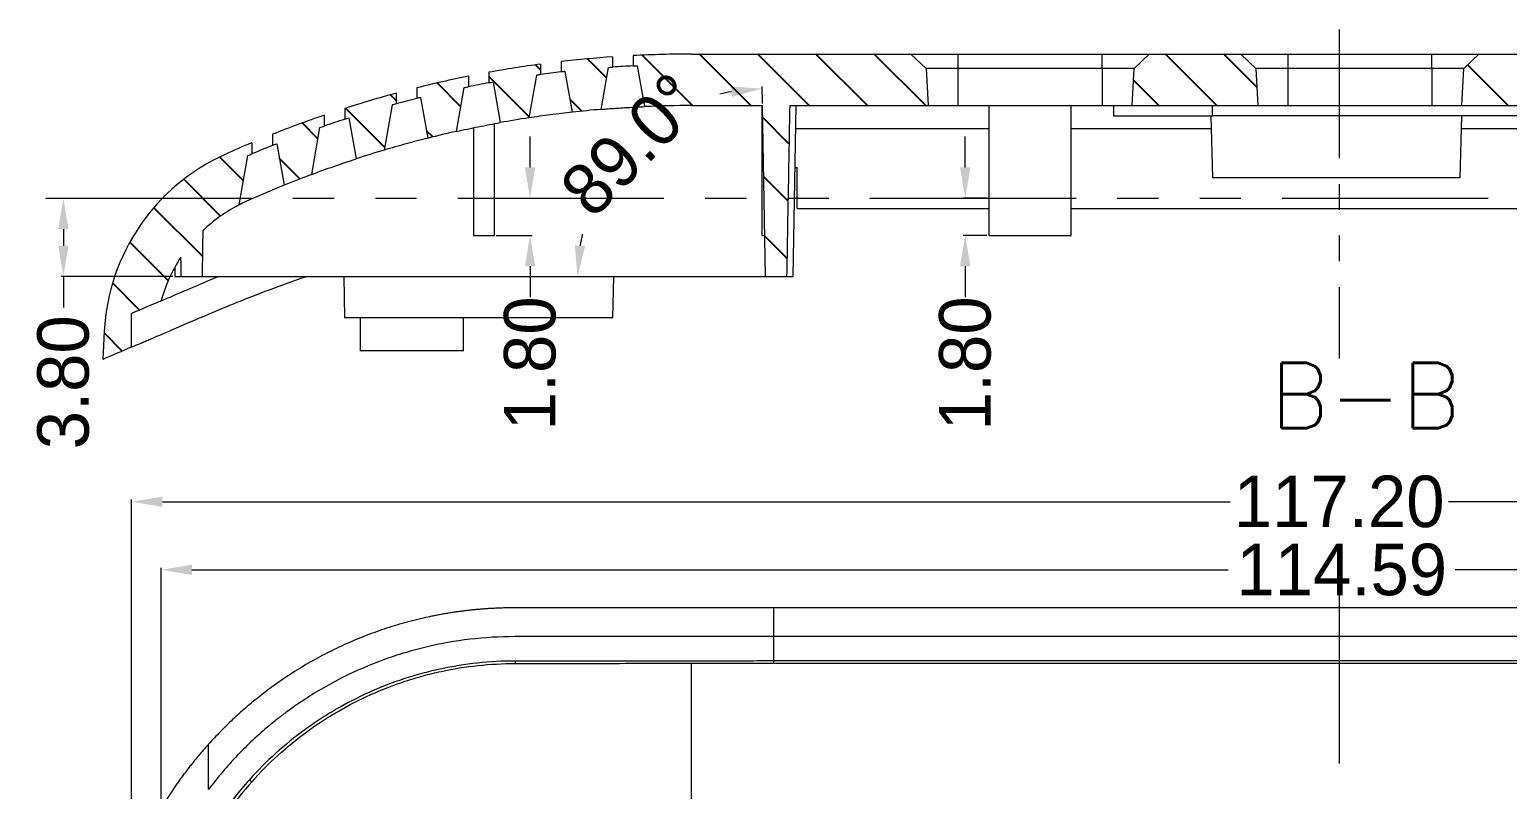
# Model space of a CAD drawing. Extents: x 18 to 718, y 389 to 747.
# Drawn here: x 195.3 to 267, y 704.8 to 741.6 of the extents above; entities that cross this region are included whole.
import ezdxf

# ---------------------------------------------------------------- set-up
doc = ezdxf.new("R2010")
doc.units = 0
doc.header["$MEASUREMENT"] = 0
doc.linetypes.add('PHANTOM', pattern=[2.5, 1.25, -0.25, 0.25, -0.25, 0.25, -0.25])
doc.layers.add('10', color=7, linetype='Continuous')
doc.layers.add('TOP', color=7, linetype='Continuous')
doc.styles.add('blockfont', font='simplex.shx', dxfattribs={"bigfont": 'bigfont'})
doc.dimstyles.new('1', dxfattribs={"dimtxt": 2.5, "dimasz": 1.5, "dimexe": 0.1, "dimexo": 0.1, "dimgap": 0.09, "dimtad": 0, "dimzin": 0, "dimdsep": 46, "dimtxsty": 'Standard', "dimcen": 0, "dimclrd": 4, "dimclre": 4, "dimclrt": 3, "dimadec": 1, "dimazin": 0, "dimtfac": 1, "dimtofl": 0, "dimtmove": 0, "dimatfit": 3, "dimfxl": 0, "dimtolj": 1, "dimtzin": 0, "dimlwd": 9, "dimlwe": 9, "dimarcsym": 0})

# ---------------------------------------------------------------- blocks, each defined once
blk = doc.blocks.new('HATCH3')
at = {"color": 200, "linetype": 'Continuous'}
for p, q in [((267.532, 603.716), (268.418, 604.601)), ((269.523, 602.878), (270.836, 604.19)), ((270.961, 601.487), (272.826, 603.35)), ((272.117, 599.815), (274.492, 602.188)), ((274.082, 598.951), (275.87, 600.737)), ((275.801, 597.841), (276.954, 598.994)), ((275.889, 595.103), (276.889, 596.102)), ((277.838, 594.222), (278.604, 594.988)), ((277.43, 590.987), (279.326, 592.882)), ((279.698, 590.426), (279.975, 590.703)), ((277.925, 588.656), (278.208, 588.938)), ((279.389, 587.291), (280.545, 588.446)), ((278.907, 583.982), (280.853, 585.926)), ((281.18, 583.426), (281.425, 583.671)), ((279.178, 581.426), (279.738, 581.986)), ((280.796, 580.215), (281.717, 581.136)), ((279.448, 576.042), (281.897, 578.488)), ((279.448, 573.215), (281.948, 575.712)), ((272.038, 571.466), (273.113, 572.54)), ((274.818, 571.416), (275.994, 572.591)), ((277.598, 571.367), (278.876, 572.643)), ((279.448, 570.388), (281.948, 572.885)), ((279.448, 567.561), (281.948, 570.058)), ((279.448, 564.734), (281.948, 567.231)), ((279.448, 553.426), (280.678, 554.654)), ((279.448, 550.599), (281.948, 553.096)), ((280.343, 548.665), (281.948, 550.269)), ((279.448, 536.464), (281.425, 538.439))]:
    blk.add_line(p, q, dxfattribs=at)
blk = doc.blocks.new('*D154')
at = {"color": 4, "linetype": 'Continuous', "lineweight": 9}
for p, q in [((201.669, 696.191), (201.669, 715.517)), ((203.169, 715.417), (253.456, 715.417)), ((314.757, 715.417), (264.47, 715.417)), ((316.257, 703.673), (316.257, 715.517))]:
    blk.add_line(p, q, dxfattribs=at)
for points in [[(203.169, 715.667), (203.169, 715.167), (201.669, 715.417)], [(314.757, 715.667), (314.757, 715.167), (316.257, 715.417)]]:
    blk.add_solid(points, dxfattribs=at)
at = {"layer": 'Defpoints', "color": 0, "linetype": 'Continuous', "lineweight": 9}
for p in [(201.669, 715.417), (316.257, 703.573), (201.669, 696.091)]:
    blk.add_point(p, dxfattribs=at)
at = {"color": 3, "linetype": 'Continuous', "lineweight": 9, "insert": (258.963, 715.417), "char_height": 2.5, "attachment_point": 5}
blk.add_mtext('\\A1;114.59', dxfattribs=at)
blk = doc.blocks.new('*D155')
at = {"color": 4, "linetype": 'Continuous', "lineweight": 9}
for p, q in [((200.239, 693.673), (200.239, 718.823)), ((201.739, 718.723), (253.541, 718.723)), ((315.939, 718.723), (264.137, 718.723)), ((317.439, 703.673), (317.439, 718.823))]:
    blk.add_line(p, q, dxfattribs=at)
for points in [[(201.739, 718.973), (201.739, 718.473), (200.239, 718.723)], [(315.939, 718.973), (315.939, 718.473), (317.439, 718.723)]]:
    blk.add_solid(points, dxfattribs=at)
at = {"layer": 'Defpoints', "color": 0, "linetype": 'Continuous', "lineweight": 9}
for p in [(200.239, 718.723), (317.439, 703.573), (200.239, 693.573)]:
    blk.add_point(p, dxfattribs=at)
at = {"color": 3, "linetype": 'Continuous', "lineweight": 9, "insert": (258.839, 718.723), "char_height": 2.5, "attachment_point": 5}
blk.add_mtext('\\A1;117.20', dxfattribs=at)
blk = doc.blocks.new('*D208')
at = {"color": 4, "linetype": 'Continuous', "lineweight": 9}
for p, q in [((196.171, 733.453), (197.03, 733.453)), ((196.93, 731.953), (196.93, 731.153)), ((202.239, 729.653), (196.83, 729.653)), ((196.93, 729.653), (196.93, 728.153))]:
    blk.add_line(p, q, dxfattribs=at)
for points in [[(196.68, 731.953), (197.18, 731.953), (196.93, 733.453)], [(196.68, 731.153), (197.18, 731.153), (196.93, 729.653)]]:
    blk.add_solid(points, dxfattribs=at)
at = {"layer": 'Defpoints', "color": 0, "linetype": 'Continuous', "lineweight": 9}
for p in [(196.071, 733.453), (196.93, 729.653), (202.339, 729.653)]:
    blk.add_point(p, dxfattribs=at)
at = {"color": 3, "linetype": 'Continuous', "lineweight": 9, "insert": (196.93, 724.521), "char_height": 2.5, "attachment_point": 5, "rotation": 90}
blk.add_mtext('\\A1;3.80', dxfattribs=at)
blk = doc.blocks.new('*D209')
at = {"color": 4, "linetype": 'Continuous', "lineweight": 9}
for p, q in [((219.575, 734.953), (219.575, 736.453)), ((217.939, 733.453), (219.675, 733.453)), ((217.939, 731.653), (219.675, 731.653)), ((219.575, 730.153), (219.575, 728.653))]:
    blk.add_line(p, q, dxfattribs=at)
for points in [[(219.325, 734.953), (219.825, 734.953), (219.575, 733.453)], [(219.325, 730.153), (219.825, 730.153), (219.575, 731.653)]]:
    blk.add_solid(points, dxfattribs=at)
at = {"layer": 'Defpoints', "color": 0, "linetype": 'Continuous', "lineweight": 9}
for p in [(217.839, 733.453), (217.839, 731.653), (219.575, 731.653)]:
    blk.add_point(p, dxfattribs=at)
at = {"color": 3, "linetype": 'Continuous', "lineweight": 9, "insert": (219.575, 725.438), "char_height": 2.5, "attachment_point": 5, "rotation": 90}
blk.add_mtext('\\A1;1.80', dxfattribs=at)
blk = doc.blocks.new('*D210')
at = {"color": 4, "linetype": 'Continuous', "lineweight": 9}
for p, q in [((240.691, 734.953), (240.691, 736.453)), ((241.739, 733.453), (240.591, 733.453)), ((241.739, 731.653), (240.591, 731.653)), ((240.691, 730.153), (240.691, 728.653))]:
    blk.add_line(p, q, dxfattribs=at)
for points in [[(240.441, 734.953), (240.941, 734.953), (240.691, 733.453)], [(240.441, 730.153), (240.941, 730.153), (240.691, 731.653)]]:
    blk.add_solid(points, dxfattribs=at)
at = {"layer": 'Defpoints', "color": 0, "linetype": 'Continuous', "lineweight": 9}
for p in [(241.839, 733.453), (240.691, 731.653), (241.839, 731.653)]:
    blk.add_point(p, dxfattribs=at)
at = {"color": 3, "linetype": 'Continuous', "lineweight": 9, "insert": (240.691, 725.438), "char_height": 2.5, "attachment_point": 5, "rotation": 90}
blk.add_mtext('\\A1;1.80', dxfattribs=at)
blk = doc.blocks.new('*D216')
at = {"color": 4, "linetype": 'Continuous', "lineweight": 9}
blk.add_line((230.852, 738.053), (230.838, 738.878), dxfattribs=at)
for start, end in [(100.45239, 104.07127), (166.95363, 170.57252)]:
    blk.add_arc((231.003, 729.653), 9.127, start, end, dxfattribs=at)
for points in [[(229.322, 738.877), (229.372, 738.38), (230.839, 738.778)], [(222.249, 731.128), (221.75, 731.169), (221.876, 729.653)]]:
    blk.add_solid(points, dxfattribs=at)
at = {"layer": 'Defpoints', "color": 0, "linetype": 'Continuous', "lineweight": 9}
for p in [(230.854, 737.953), (226.345, 737.502), (203.675, 729.653), (231.003, 729.653), (231.003, 729.653)]:
    blk.add_point(p, dxfattribs=at)
at = {"color": 3, "linetype": 'Continuous', "lineweight": 9, "insert": (224.492, 736.049), "char_height": 2.5, "attachment_point": 5, "rotation": 45.51245}
blk.add_mtext('\\A1;89.0°', dxfattribs=at)

msp = doc.modelspace()

# ---------------------------------------------------------------- linework, layer by layer
at = {"color": 7, "linetype": 'Continuous', "lineweight": 9}
msp.add_line((231.003, 729.653), (230.854, 737.953), dxfattribs=at)
at = {"layer": '10', "color": 1, "linetype": 'PHANTOM', "lineweight": 9, "ltscale": 5}
msp.add_line((258.839, 741.645), (258.839, 725.682), dxfattribs=at)
at = {"layer": '10', "color": 7, "linetype": 'Continuous', "lineweight": 9}
for p, q in [((221.081, 740.088), (221.081, 739.585)), ((223.581, 740.32), (223.581, 739.819)), ((224.581, 740.381), (224.581, 739.88)), ((227.405, 740.453), (238.058, 740.453)), ((238.058, 740.453), (240.339, 740.453)), ((238.795, 739.754), (238.058, 740.453)), ((240.339, 740.453), (240.339, 739.754)), ((240.339, 740.453), (247.339, 740.453)), ((247.339, 740.453), (249.62, 740.453)), ((247.339, 739.754), (247.339, 740.453)), ((249.62, 740.453), (248.883, 739.754)), ((249.62, 740.453), (254.058, 740.453)), ((254.058, 740.453), (256.339, 740.453)), ((254.795, 739.754), (254.058, 740.453)), ((256.339, 740.453), (256.339, 739.754)), ((256.339, 740.453), (263.339, 740.453)), ((263.339, 740.453), (265.62, 740.453)), ((263.339, 739.754), (263.339, 740.453)), ((265.62, 740.453), (264.883, 739.754)), ((265.62, 740.453), (270.058, 740.453)), ((216.581, 739.378), (216.581, 738.868)), ((217.581, 739.569), (217.581, 739.06)), ((219.881, 739.431), (219.515, 737.357)), ((220.081, 739.963), (220.081, 739.459)), ((221.629, 737.634), (221.281, 739.608)), ((223.022, 737.77), (223.381, 739.804)), ((224.781, 739.89), (225.131, 737.904)), ((240.339, 739.754), (238.795, 739.754)), ((238.795, 739.754), (238.889, 737.953)), ((240.339, 739.754), (240.339, 737.953)), ((247.339, 739.754), (240.339, 739.754)), ((248.883, 739.754), (247.339, 739.754)), ((247.339, 739.754), (247.339, 737.953)), ((248.789, 737.953), (248.883, 739.754)), ((256.339, 739.754), (254.795, 739.754)), ((254.795, 739.754), (254.889, 737.953)), ((263.339, 739.754), (256.339, 739.754)), ((256.339, 739.754), (256.339, 737.953)), ((264.883, 739.754), (263.339, 739.754)), ((263.339, 739.754), (263.339, 737.953)), ((264.789, 737.953), (264.883, 739.754)), ((214.081, 738.815), (214.081, 738.299)), ((216.006, 736.701), (216.381, 738.827)), ((217.781, 739.097), (218.128, 737.127)), ((212.881, 737.982), (212.495, 735.791)), ((213.081, 738.555), (213.081, 738.037)), ((214.629, 736.375), (214.281, 738.349)), ((227.405, 737.953), (230.854, 737.953)), ((230.83, 737.953), (230.83, 731.653)), ((232.174, 737.953), (238.889, 737.953)), ((232.339, 729.653), (232.484, 737.953)), ((238.889, 737.953), (240.339, 737.953)), ((240.339, 737.953), (247.339, 737.953)), ((241.839, 737.953), (241.839, 731.653)), ((245.839, 731.653), (245.839, 737.953)), ((247.339, 737.953), (248.789, 737.953)), ((247.888, 737.953), (247.888, 737.453)), ((248.789, 737.953), (254.889, 737.953)), ((252.688, 737.453), (252.688, 737.953)), ((254.889, 737.953), (256.339, 737.953)), ((256.339, 737.953), (263.339, 737.953)), ((263.339, 737.953), (264.789, 737.953)), ((264.789, 737.953), (270.889, 737.953)), ((209.581, 737.485), (209.581, 736.956)), ((210.581, 737.817), (210.581, 737.292)), ((210.781, 737.356), (211.132, 735.367)), ((247.888, 737.453), (252.688, 737.453)), ((252.61, 737.453), (252.688, 734.453)), ((301.488, 737.453), (252.688, 737.453)), ((264.767, 737.453), (264.688, 734.453)), ((207.081, 736.56), (207.081, 736.022)), ((208.98, 734.614), (209.381, 736.887)), ((216.839, 736.879), (216.839, 731.653)), ((217.839, 737.074), (217.839, 731.653)), ((241.84, 736.827), (232.465, 736.827)), ((252.627, 736.827), (245.839, 736.827)), ((292.625, 736.827), (264.751, 736.827)), ((206.081, 736.151), (206.081, 735.608)), ((207.281, 736.102), (207.636, 734.089)), ((205.46, 733.137), (205.881, 735.523)), ((232.431, 734.953), (232.539, 734.953)), ((232.539, 732.953), (232.539, 734.953)), ((264.688, 734.453), (252.688, 734.453)), ((232.405, 733.453), (232.539, 733.453)), ((232.539, 732.953), (241.839, 732.953)), ((245.839, 732.953), (302.139, 732.953)), ((216.839, 731.653), (217.839, 731.653)), ((230.83, 731.653), (230.967, 731.653)), ((241.839, 731.653), (242.012, 731.653)), ((242.012, 731.653), (245.839, 731.653)), ((202.331, 730.096), (202.339, 729.653)), ((202.339, 729.653), (202.652, 729.653)), ((202.652, 729.653), (203.675, 729.653)), ((203.675, 729.653), (231.003, 729.653)), ((210.544, 729.653), (210.579, 727.653)), ((223.599, 727.653), (223.634, 729.653)), ((231.003, 729.653), (232.026, 729.653)), ((232.026, 729.653), (232.339, 729.653)), ((200.239, 726.228), (200.239, 727.86)), ((223.599, 727.653), (210.579, 727.653)), ((211.339, 727.653), (211.339, 726.053)), ((216.339, 726.053), (216.339, 727.653)), ((198.911, 726.994), (198.839, 725.628)), ((213.839, 726.053), (211.339, 726.053)), ((216.339, 726.053), (213.839, 726.053)), ((231.4, 713.573), (218.839, 713.573)), ((231.4, 712.173), (231.4, 713.573)), ((308.839, 713.573), (231.4, 713.573)), ((231.4, 712.173), (218.839, 712.173)), ((231.4, 710.991), (231.4, 712.173)), ((308.839, 712.173), (231.4, 712.173)), ((227.405, 703.386), (227.405, 710.886)), ((231.4, 710.892), (231.4, 710.991)), ((308.839, 710.991), (231.4, 710.991)), ((231.4, 710.892), (308.839, 710.892)), ((203.976, 704.755), (203.976, 706.955))]:
    msp.add_line(p, q, dxfattribs=at)
at = {"layer": '10', "color": 1, "linetype": 'PHANTOM', "lineweight": 9, "ltscale": 8}
for p, q in [((196.071, 733.453), (321.84, 733.453)), ((258.839, 716.013), (258.839, 532.127))]:
    msp.add_line(p, q, dxfattribs=at)
at = {"layer": '10', "color": 7, "linetype": 'Continuous', "lineweight": 9}
for centre, radius, start, end in [((227.405, 685.453), 55, 93.98639, 96.60213), ((227.405, 685.453), 55, 90, 92.94272), ((227.405, 685.453), 55, 101.34944, 104.01918), ((227.405, 685.453), 55, 97.65199, 100.28883), ((227.405, 685.453), 54.5, 97.72262, 97.93486), ((227.405, 685.453), 54.5, 96.66297, 97.72262), ((227.405, 685.453), 54.5, 96.45133, 96.66297), ((227.405, 685.453), 54.5, 92.96975, 94.02302), ((227.405, 685.453), 54.5, 100.38426, 101.45496), ((227.405, 685.453), 55, 105.09549, 107.8113), ((227.405, 685.453), 54.5, 105.23733, 105.45536), ((227.405, 685.453), 54.5, 104.15047, 105.23733), ((227.405, 685.453), 54.5, 103.93373, 104.15047), ((227.405, 685.453), 52.5, 90, 92.48182), ((227.405, 685.453), 55, 108.90893, 111.68599), ((227.405, 685.453), 54.5, 107.98026, 109.08909), ((227.405, 685.453), 52.5, 98.64275, 100.17707), ((227.405, 685.453), 52.5, 94.78819, 96.31595), ((227.405, 685.453), 52.5, 102.5395, 104.08384), ((227.405, 685.453), 55, 112.81154, 114.28558), ((227.405, 685.453), 54.5, 111.89517, 113.03281), ((227.405, 685.453), 52.5, 106.49895, 108.05687), ((208.897, 726.471), 10, 114.28558, 177), ((227.405, 685.453), 52.5, 110.54474, 112.11989), ((208.897, 726.471), 7.5, 117.27005, 133.6993), ((208.897, 726.471), 7.5, 146.60061, 164.51929), ((5297.357, -11168.028), 12941.9, 113.187147, 113.1940343), ((5297.357, -11168.028), 12940.4, 113.19688, 113.2036241)]:
    msp.add_arc(centre, radius, start, end, dxfattribs=at)
at = {"layer": '10', "color": 7, "linetype": 'Continuous', "lineweight": 9, "extrusion": (0, 0, -1)}
for start, end in [(85.76617, 85.97698), (87.03025, 87.24078), (78.33042, 78.54504), (79.61574, 79.82942), (72.01974, 72.24065), (70.68827, 70.91091), (68.10483, 68.33126), (66.73852, 66.96719)]:
    msp.add_arc((-227.405, 685.453), 54.5, start, end, dxfattribs=at)
at = {"layer": '10', "color": 7, "linetype": 'Continuous', "lineweight": 9}
for points, knots in [([(232.174, 737.953), (232.149, 736.554), (232.124, 735.154), (232.099, 733.755), (232.074, 732.388), (232.05, 731.02), (232.026, 729.653)], [0, 0, 0, 0, 0.505832, 0.505832, 0.505832, 1, 1, 1, 1]), ([(221.629, 737.634), (221.276, 737.595), (220.923, 737.553), (220.218, 737.46), (219.867, 737.41), (219.515, 737.357)], [0, 0, 0, 0, 0.5, 0.5, 1, 1, 1, 1]), ([(223.022, 737.77), (223.139, 737.78), (223.256, 737.789), (223.372, 737.798), (223.489, 737.807), (223.606, 737.816), (223.723, 737.824), (223.839, 737.832), (223.956, 737.84), (224.073, 737.847), (224.19, 737.855), (224.307, 737.862), (224.424, 737.868), (224.542, 737.875), (224.659, 737.881), (224.777, 737.887), (224.895, 737.893), (225.013, 737.899), (225.131, 737.904)], [0, 0, 0, 0, 0.166182, 0.166182, 0.166182, 0.332364, 0.332364, 0.332364, 0.498546, 0.498546, 0.498546, 0.664728, 0.664728, 0.664728, 0.83236, 0.83236, 0.83236, 1, 1, 1, 1]), ([(216.006, 736.701), (216.358, 736.779), (216.711, 736.854), (217.419, 736.996), (217.773, 737.063), (218.128, 737.127)], [0, 0, 0, 0, 0.5, 0.5, 1, 1, 1, 1]), ([(214.629, 736.375), (214.271, 736.285), (213.915, 736.192), (213.203, 735.997), (212.848, 735.896), (212.495, 735.791)], [0, 0, 0, 0, 0.5, 0.5, 1, 1, 1, 1]), ([(208.98, 734.614), (209.336, 734.747), (209.693, 734.877), (210.411, 735.128), (210.77, 735.25), (211.132, 735.367)], [0, 0, 0, 0, 0.5, 0.5, 1, 1, 1, 1]), ([(203.976, 727.829), (204.846, 728.201), (205.835, 728.604), (207.491, 729.225), (208.087, 729.44), (208.706, 729.653)], [0, 0, 0, 0, 0.659685, 0.659685, 1, 1, 1, 1]), ([(201.669, 728.473), (201.738, 728.502), (201.826, 728.54), (202.041, 728.632), (202.168, 728.686), (202.599, 728.871), (202.957, 729.024), (203.385, 729.208)], [0, 0, 0, 0, 0.25, 0.25, 0.5, 0.5, 1, 1, 1, 1]), ([(200.237, 726.227), (200.241, 726.229), (200.323, 726.264), (200.567, 726.369), (200.668, 726.412), (200.851, 726.49), (200.916, 726.519), (201.058, 726.579), (201.134, 726.612), (201.538, 726.785), (201.932, 726.954), (202.854, 727.349), (203.381, 727.574), (203.976, 727.829)], [0, 0, 0, 0, 0.25, 0.25, 0.375, 0.375, 0.4375, 0.4375, 0.5, 0.5, 0.75, 0.75, 1, 1, 1, 1]), ([(218.839, 713.573), (218.764, 713.572), (218.616, 713.572), (218.393, 713.568), (218.17, 713.562), (217.947, 713.553), (217.725, 713.542), (217.503, 713.528), (217.281, 713.512), (217.059, 713.494), (216.838, 713.473), (216.617, 713.449), (216.396, 713.423), (216.175, 713.395), (215.955, 713.364), (215.735, 713.331), (215.515, 713.295), (215.296, 713.257), (215.076, 713.216), (214.857, 713.173), (214.368, 713.07), (213.615, 712.888), (212.61, 712.588), (211.622, 712.235), (210.657, 711.832), (209.718, 711.382), (208.808, 710.886), (207.925, 710.343), (207.241, 709.872), (206.739, 709.499), (206.407, 709.242), (206.082, 708.978), (205.763, 708.708), (205.45, 708.432), (205.143, 708.149), (204.842, 707.861), (204.547, 707.565), (204.257, 707.264), (204.07, 707.058), (203.976, 706.955)], [0, 0, 0, 0, 0.013087, 0.026169, 0.039248, 0.052326, 0.065404, 0.078484, 0.091568, 0.104656, 0.117751, 0.130853, 0.143966, 0.157089, 0.170225, 0.183375, 0.196541, 0.209724, 0.222925, 0.236147, 0.249391, 0.311759, 0.374142, 0.436696, 0.499576, 0.561862, 0.624041, 0.68626, 0.748666, 0.773974, 0.799217, 0.824406, 0.849548, 0.874655, 0.899736, 0.924801, 0.94986, 0.974923, 1, 1, 1, 1]), ([(218.839, 712.173), (218.103, 712.173), (217.377, 712.129), (215.944, 711.96), (215.236, 711.834), (214.189, 711.586), (213.842, 711.492), (213.325, 711.337), (213.154, 711.283), (212.811, 711.17), (212.641, 711.11), (211.793, 710.801), (211.137, 710.518), (209.866, 709.88), (209.251, 709.527), (208.359, 708.943), (208.067, 708.74), (207.636, 708.422), (207.494, 708.313), (207.212, 708.092), (207.072, 707.979), (206.384, 707.405), (205.862, 706.917), (204.876, 705.881), (204.411, 705.334), (203.976, 704.755)], [0, 0, 0, 0, 0.125, 0.125, 0.25, 0.25, 0.3125, 0.3125, 0.34375, 0.34375, 0.375, 0.375, 0.5, 0.5, 0.625, 0.625, 0.6875, 0.6875, 0.71875, 0.71875, 0.75, 0.75, 0.875, 0.875, 1, 1, 1, 1]), ([(218.864, 710.989), (217.625, 710.989), (216.407, 710.857), (214.912, 710.535), (214.614, 710.462), (214.026, 710.301), (213.735, 710.214), (212.873, 709.93), (212.312, 709.713), (211.217, 709.221), (210.683, 708.947), (209.901, 708.494), (209.644, 708.335), (209.136, 708.003), (208.887, 707.831), (208.155, 707.296), (207.687, 706.916), (206.792, 706.107), (206.364, 705.678), (205.957, 705.224)], [0, 0, 0, 0, 0.25, 0.25, 0.3125, 0.3125, 0.375, 0.375, 0.5, 0.5, 0.625, 0.625, 0.6875, 0.6875, 0.75, 0.75, 0.875, 0.875, 1, 1, 1, 1]), ([(206.071, 705.125), (206.476, 705.581), (206.902, 706.01), (207.795, 706.821), (208.261, 707.202), (208.991, 707.737), (209.24, 707.909), (209.744, 708.239), (209.999, 708.396), (210.775, 708.847), (211.305, 709.119), (212.392, 709.607), (212.948, 709.823), (213.803, 710.104), (214.091, 710.191), (214.675, 710.35), (214.969, 710.421), (216.444, 710.739), (217.644, 710.869), (218.865, 710.87)], [0, 0, 0, 0, 0.125, 0.125, 0.25, 0.25, 0.3125, 0.3125, 0.375, 0.375, 0.5, 0.5, 0.625, 0.625, 0.6875, 0.6875, 0.75, 0.75, 1, 1, 1, 1]), ([(231.4, 710.991), (230.35, 710.991), (229.3, 710.99), (227.202, 710.99), (226.154, 710.99), (224.062, 710.99), (223.017, 710.99), (220.935, 710.99), (219.898, 710.989), (218.864, 710.989)], [0, 0, 0, 0, 0.25, 0.25, 0.5, 0.5, 0.75, 0.75, 1, 1, 1, 1]), ([(218.865, 710.87), (220.276, 710.871), (221.694, 710.873), (224.546, 710.878), (225.974, 710.882), (227.405, 710.886)], [0, 0, 0, 0, 0.5, 0.5, 1, 1, 1, 1]), ([(203.976, 706.955), (203.926, 706.899), (203.826, 706.787), (203.678, 706.617), (203.532, 706.446), (203.388, 706.273), (203.247, 706.099), (203.107, 705.923), (202.969, 705.745), (202.834, 705.567), (202.7, 705.386), (202.568, 705.204), (202.439, 705.021), (202.311, 704.836), (202.186, 704.649), (202.062, 704.461), (201.941, 704.272), (201.7, 703.886), (201.354, 703.297), (200.928, 702.488), (200.539, 701.66), (200.188, 700.814), (199.876, 699.951), (199.603, 699.073), (199.371, 698.184), (199.214, 697.449), (199.112, 696.874), (199.048, 696.464), (198.992, 696.053), (198.945, 695.642), (198.906, 695.23), (198.876, 694.816), (198.855, 694.403), (198.841, 693.988), (198.84, 693.711), (198.839, 693.573)], [0, 0, 0, 0, 0.01575, 0.031471, 0.047166, 0.062836, 0.078483, 0.094109, 0.109717, 0.125308, 0.140885, 0.156449, 0.172003, 0.187548, 0.203088, 0.218623, 0.234156, 0.249689, 0.312634, 0.375233, 0.43763, 0.499968, 0.562468, 0.62468, 0.686754, 0.748842, 0.776854, 0.804807, 0.832714, 0.86059, 0.888449, 0.916306, 0.944173, 0.972067, 1, 1, 1, 1]), ([(205.957, 705.224), (205.45, 704.659), (204.982, 704.065), (204.124, 702.817), (203.735, 702.163), (203.385, 701.477)], [0, 0, 0, 0, 0.5, 0.5, 1, 1, 1, 1])]:
    msp.add_open_spline(points, degree=3, knots=knots, dxfattribs=at)
for points in [[(207.636, 734.089), (207.023, 733.84), (206.415, 733.579), (205.812, 733.307)], [(205.812, 733.307), (205.697, 733.255), (205.584, 733.201), (205.472, 733.143)], [(203.675, 729.653), (203.689, 730.4), (203.702, 731.147), (203.715, 731.893)], [(202.652, 729.653), (202.647, 729.969), (202.641, 730.284), (202.635, 730.599)], [(203.385, 729.208), (203.705, 729.345), (204.059, 729.494), (204.446, 729.652)], [(218.865, 710.87), (218.865, 710.91), (218.864, 710.949), (218.864, 710.989)], [(227.405, 710.886), (228.737, 710.89), (230.068, 710.892), (231.4, 710.892)], [(206.071, 705.125), (205.678, 704.683), (205.308, 704.222), (204.961, 703.74)], [(205.957, 705.224), (205.995, 705.191), (206.033, 705.158), (206.071, 705.125)]]:
    msp.add_open_spline(points, degree=3, dxfattribs=at)

# ---------------------------------------------------------------- block references
at = {"layer": '10', "color": 200, "linetype": 'Continuous', "lineweight": 9, "rotation": 90}
msp.add_blockref('HATCH3', (803.507, 458.505), dxfattribs=at)

# ---------------------------------------------------------------- texts
at = {"layer": 'TOP', "color": 1, "linetype": 'Continuous', "lineweight": 9, "insert": (259.021, 722.288), "char_height": 3.175, "attachment_point": 8, "line_spacing_factor": 0.903614, "style": 'blockfont'}
msp.add_mtext('\\W01.000; \\H3.17;B-B\\H3.17;', dxfattribs=at)

# ---------------------------------------------------------------- dimensions: what is measured, and where the dimension line sits
at = {"color": 7, "linetype": 'Continuous', "lineweight": 9}
dim = msp.add_angular_dim_2l(base=(226.345, 737.502), line1=((231.003, 729.653), (230.854, 737.953)), line2=((203.675, 729.653), (231.003, 729.653)), dimstyle='1', dxfattribs=at)
dim.commit()
dim.dimension.update_dxf_attribs({"geometry": '*D216', "text_midpoint": (224.492, 736.049)})
at = {"color": 6, "linetype": 'Continuous', "lineweight": 9}
for base, p1, p2, picture, middle in [((219.575, 731.653), (217.839, 733.453), (217.839, 731.653), '*D209', (219.575, 725.438)), ((240.691, 731.653), (241.839, 733.453), (241.839, 731.653), '*D210', (240.691, 725.438)), ((196.93, 729.653), (196.071, 733.453), (202.339, 729.653), '*D208', (196.93, 724.521))]:
    dim = msp.add_linear_dim(base=base, p1=p1, p2=p2, angle=90, dimstyle='1', dxfattribs=at)
    dim.commit()
    dim.dimension.update_dxf_attribs({"geometry": picture, "text_midpoint": middle})
at = {"linetype": 'Continuous', "lineweight": 9}
for base, p1, p2, picture, middle in [((200.239, 718.723), (317.439, 703.573), (200.239, 693.573), '*D155', (258.839, 718.723)), ((201.669, 715.417), (316.257, 703.573), (201.669, 696.091), '*D154', (258.963, 715.417))]:
    dim = msp.add_linear_dim(base=base, p1=p1, p2=p2, dimstyle='1', dxfattribs=at)
    dim.commit()
    dim.dimension.update_dxf_attribs({"geometry": picture, "text_midpoint": middle})

doc.saveas('drawing.dxf')
